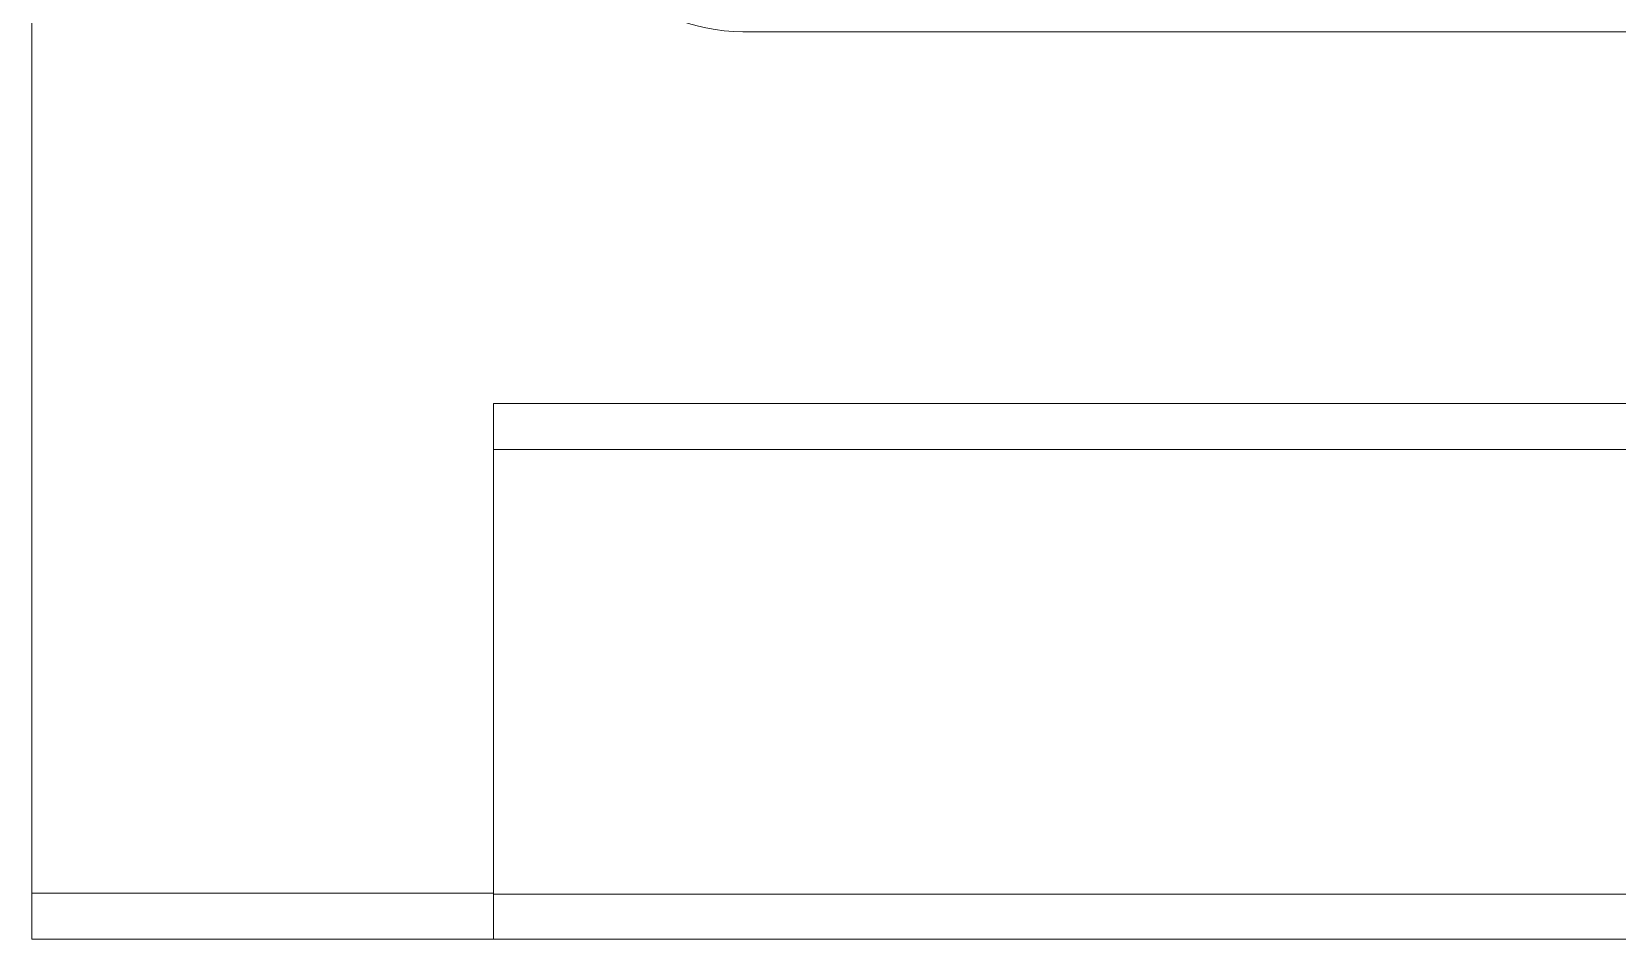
# Model space of a CAD drawing. Header units: millimetres. Extents: x -195 to 1349, y 148 to 750.
# Drawn here: x 890.45 to 924.77, y 305.44 to 325.08 of the extents above; entities that cross this region are included whole.
import ezdxf

# ---------------------------------------------------------------- set-up
doc = ezdxf.new("R2010")
doc.units = ezdxf.units.MM
doc.layers.add('4', color=7, linetype='CONTINUOUS', true_color=0xffffff)

msp = doc.modelspace()

# ---------------------------------------------------------------- linework, layer by layer
at = {"layer": '4', "color": 7, "linetype": 'Continuous', "lineweight": 18}
for p, q in [((890.445, 306.438), (890.445, 337.038)), ((905.843, 325.085), (946.894, 325.085)), ((900.444, 306.438), (900.444, 317.039)), ((955.641, 316.039), (900.444, 316.039)), ((890.445, 306.438), (890.445, 305.438)), ((900.444, 305.438), (900.444, 306.438)), ((900.444, 305.438), (890.445, 305.438)), ((955.641, 305.438), (900.444, 305.438))]:
    msp.add_line(p, q, dxfattribs=at)
at = {"layer": '4', "color": 7, "linetype": 'Continuous', "lineweight": 13}
for p, q in [((900.444, 317.039), (955.641, 317.039)), ((890.445, 306.438), (900.444, 306.438)), ((900.444, 306.412), (955.641, 306.412))]:
    msp.add_line(p, q, dxfattribs=at)
at = {"layer": '4', "color": 7, "linetype": 'Continuous', "lineweight": 18}
msp.add_arc((905.843, 329.061), 3.976, 180, 270, dxfattribs=at)

doc.saveas('drawing.dxf')
